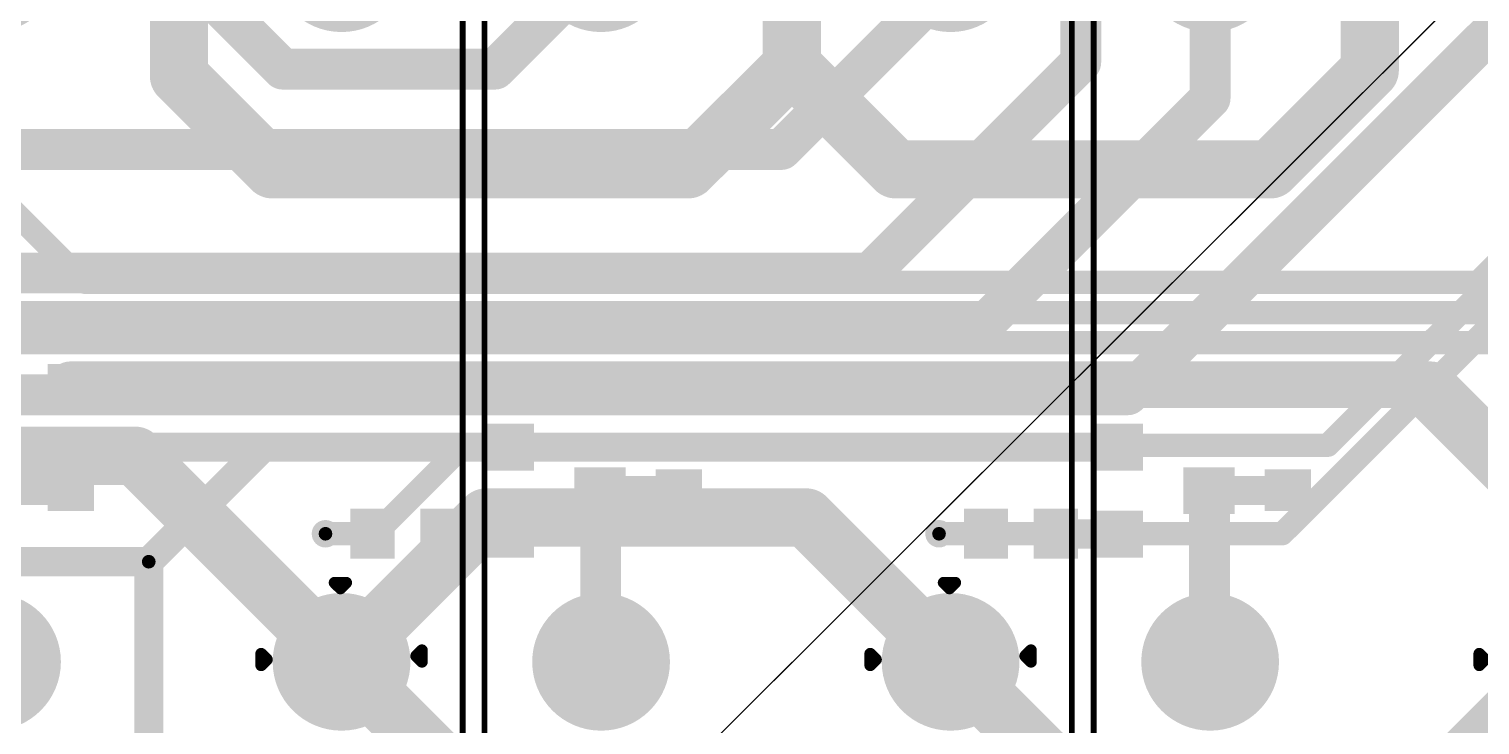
# Model space of a CAD drawing. Header units: millimetres. Extents: x 0 to 214, y 0 to 214.
# Drawn here: x 0.931 to 2.177, y 1.651 to 2.249 of the extents above; entities that cross this region are included whole.
import ezdxf

# ---------------------------------------------------------------- set-up
doc = ezdxf.new("R2010")
doc.units = ezdxf.units.MM
doc.header["$MEASUREMENT"] = 0
for name, color, linetype in [('BottomLayer', 5, 'Continuous'), ('BottomPaste', 16, 'Continuous'), ('BottomSolder', 6, 'Continuous'), ('MultiLayer', 9, 'Continuous'), ('PadHoleLayer', 156, 'Continuous'), ('TopLayer', 1, 'Continuous'), ('TopOverlay', 2, 'Continuous'), ('TopSolder', 216, 'Continuous'), ('ViaHoleLayer', 16, 'Continuous')]:
    doc.layers.add(name, color=color, linetype=linetype)

# ---------------------------------------------------------------- blocks, each defined once
blk = doc.blocks.new('SOT_23_B_80')
at = {"layer": 'BottomLayer'}
for points in [[(-0.05354335, 0.05748035), (-0.02125985, 0.05748035), (-0.02125985, 0.02125985), (-0.05354335, 0.02125985)], [(0.02125985, 0.05748035), (0.05354335, 0.05748035), (0.05354335, 0.02125985), (0.02125985, 0.02125985)], [(-0.01614175, -0.02125985), (0.01614175, -0.02125985), (0.01614175, -0.05748035), (-0.01614175, -0.05748035)]]:
    blk.add_hatch(color=5, dxfattribs=at).paths.add_polyline_path(points)
at = {"layer": 'BottomPaste'}
for points in [[(-0.05354335, 0.05748035), (-0.02125985, 0.05748035), (-0.02125985, 0.02125985), (-0.05354335, 0.02125985)], [(0.02125985, 0.05748035), (0.05354335, 0.05748035), (0.05354335, 0.02125985), (0.02125985, 0.02125985)], [(-0.01614175, -0.02125985), (0.01614175, -0.02125985), (0.01614175, -0.05748035), (-0.01614175, -0.05748035)]]:
    blk.add_hatch(color=16, dxfattribs=at).paths.add_polyline_path(points)
at = {"layer": 'BottomSolder'}
for points in [[(-0.05754335, 0.06148035), (-0.01725985, 0.06148035), (-0.01725985, 0.01725985), (-0.05754335, 0.01725985)], [(0.01725985, 0.06148035), (0.05754335, 0.06148035), (0.05754335, 0.01725985), (0.01725985, 0.01725985)], [(-0.02014175, -0.01725985), (0.02014175, -0.01725985), (0.02014175, -0.06148035), (-0.02014175, -0.06148035)]]:
    blk.add_hatch(color=6, dxfattribs=at).paths.add_polyline_path(points)
blk = doc.blocks.new('SOT_23_B_83')
at = {"layer": 'BottomLayer'}
for points in [[(-0.05354335, 0.05748035), (-0.02125985, 0.05748035), (-0.02125985, 0.02125985), (-0.05354335, 0.02125985)], [(0.02125985, 0.05748035), (0.05354335, 0.05748035), (0.05354335, 0.02125985), (0.02125985, 0.02125985)], [(-0.01614175, -0.02125985), (0.01614175, -0.02125985), (0.01614175, -0.05748035), (-0.01614175, -0.05748035)]]:
    blk.add_hatch(color=5, dxfattribs=at).paths.add_polyline_path(points)
at = {"layer": 'BottomPaste'}
for points in [[(-0.05354335, 0.05748035), (-0.02125985, 0.05748035), (-0.02125985, 0.02125985), (-0.05354335, 0.02125985)], [(0.02125985, 0.05748035), (0.05354335, 0.05748035), (0.05354335, 0.02125985), (0.02125985, 0.02125985)], [(-0.01614175, -0.02125985), (0.01614175, -0.02125985), (0.01614175, -0.05748035), (-0.01614175, -0.05748035)]]:
    blk.add_hatch(color=16, dxfattribs=at).paths.add_polyline_path(points)
at = {"layer": 'BottomSolder'}
for points in [[(-0.05754335, 0.06148035), (-0.01725985, 0.06148035), (-0.01725985, 0.01725985), (-0.05754335, 0.01725985)], [(0.01725985, 0.06148035), (0.05754335, 0.06148035), (0.05754335, 0.01725985), (0.01725985, 0.01725985)], [(-0.02014175, -0.01725985), (0.02014175, -0.01725985), (0.02014175, -0.06148035), (-0.02014175, -0.06148035)]]:
    blk.add_hatch(color=6, dxfattribs=at).paths.add_polyline_path(points)
blk = doc.blocks.new('DIP_8_85')
at = {"layer": 'BottomLayer'}
h = blk.add_hatch(color=5, dxfattribs=at)
edge = h.paths.add_edge_path()
edge.add_arc((-0.15, 0.5), 0.0551181, 0, 360)
h = blk.add_hatch(color=5, dxfattribs=at)
edge = h.paths.add_edge_path()
edge.add_arc((0.15, 0.5), 0.0551181, 0, 360)
at = {"layer": 'BottomSolder'}
h = blk.add_hatch(color=6, dxfattribs=at)
edge = h.paths.add_edge_path()
edge.add_arc((-0.15, 0.5), 0.0591181, 0, 360)
h = blk.add_hatch(color=6, dxfattribs=at)
edge = h.paths.add_edge_path()
edge.add_arc((0.15, 0.5), 0.0591181, 0, 360)
h = blk.add_hatch(color=6, dxfattribs=at)
edge = h.paths.add_edge_path()
edge.add_arc((-0.15, -0.1), 0.0591181, 0, 360)
h = blk.add_hatch(color=6, dxfattribs=at)
edge = h.paths.add_edge_path()
edge.add_arc((0.15, -0.1), 0.0591181, 0, 360)
at = {"layer": 'MultiLayer'}
h = blk.add_hatch(color=9, dxfattribs=at)
edge = h.paths.add_edge_path()
edge.add_arc((-0.15, 0.5), 0.0551181, 0, 360)
h = blk.add_hatch(color=9, dxfattribs=at)
edge = h.paths.add_edge_path()
edge.add_arc((0.15, 0.5), 0.0551181, 0, 360)
at = {"layer": 'PadHoleLayer'}
h = blk.add_hatch(color=156, dxfattribs=at)
edge = h.paths.add_edge_path()
edge.add_arc((-0.15, 0.5), 0.031496, 0, 360)
at = {"layer": 'TopLayer'}
h = blk.add_hatch(color=1, dxfattribs=at)
edge = h.paths.add_edge_path()
edge.add_arc((-0.15, 0.5), 0.0551181, 0, 360)
h = blk.add_hatch(color=1, dxfattribs=at)
edge = h.paths.add_edge_path()
edge.add_arc((0.15, 0.5), 0.0551181, 0, 360)
at = {"layer": 'TopSolder'}
h = blk.add_hatch(color=216, dxfattribs=at)
edge = h.paths.add_edge_path()
edge.add_arc((-0.15, 0.5), 0.0591181, 0, 360)
h = blk.add_hatch(color=216, dxfattribs=at)
edge = h.paths.add_edge_path()
edge.add_arc((0.15, 0.5), 0.0591181, 0, 360)
h = blk.add_hatch(color=216, dxfattribs=at)
edge = h.paths.add_edge_path()
edge.add_arc((-0.15, -0.1), 0.0591181, 0, 360)
h = blk.add_hatch(color=216, dxfattribs=at)
edge = h.paths.add_edge_path()
edge.add_arc((0.15, -0.1), 0.0591181, 0, 360)
at = {"layer": 'TopOverlay'}
for points, const_width in [([(-0.254, 0.593), (-0.254, -0.553)], 0.005), ([(-0.219, 0.5), (-0.219, 0.49)], 0.01), ([(-0.214, 0.495), (-0.219, 0.5)], 0.01), ([(-0.214, 0.495), (-0.219, 0.49)], 0.01), ([(-0.081, 0.503), (-0.086, 0.498)], 0.01), ([(-0.081, 0.493), (-0.086, 0.498)], 0.01), ([(-0.081, 0.503), (-0.081, 0.493)], 0.01), ([(-0.149, 0.437), (-0.154, 0.432)], 0.01), ([(-0.144, 0.432), (-0.154, 0.432)], 0.01), ([(-0.144, 0.432), (-0.149, 0.437)], 0.01)]:
    blk.add_lwpolyline(points, dxfattribs=dict(at, const_width=const_width))
at = {"layer": 'TopOverlay', "const_width": 0.005}
for points in [[(-0.2215, 0.5, 1), (-0.2165, 0.5, 1)], [(-0.2215, 0.5, 1), (-0.2165, 0.5, 1)], [(-0.2165, 0.495, 1), (-0.2115, 0.495, 1)], [(-0.2165, 0.495, 1), (-0.2115, 0.495, 1)], [(-0.0885, 0.498, 1), (-0.0835, 0.498, 1)], [(-0.0885, 0.498, 1), (-0.0835, 0.498, 1)], [(-0.0835, 0.503, 1), (-0.0785, 0.503, 1)], [(-0.0835, 0.503, 1), (-0.0785, 0.503, 1)], [(-0.2215, 0.49, 1), (-0.2165, 0.49, 1)], [(-0.2215, 0.49, 1), (-0.2165, 0.49, 1)], [(-0.0835, 0.493, 1), (-0.0785, 0.493, 1)], [(-0.0835, 0.493, 1), (-0.0785, 0.493, 1)], [(-0.1565, 0.432, 1), (-0.1515, 0.432, 1)], [(-0.1565, 0.432, 1), (-0.1515, 0.432, 1)], [(-0.1515, 0.437, 1), (-0.1465, 0.437, 1)], [(-0.1515, 0.437, 1), (-0.1465, 0.437, 1)], [(-0.1465, 0.432, 1), (-0.1415, 0.432, 1)], [(-0.1465, 0.432, 1), (-0.1415, 0.432, 1)]]:
    blk.add_lwpolyline(points, format="xyb", close=True, dxfattribs=at)
blk = doc.blocks.new('DIP_8_86')
at = {"layer": 'BottomLayer'}
h = blk.add_hatch(color=5, dxfattribs=at)
edge = h.paths.add_edge_path()
edge.add_arc((-0.15, 0.5), 0.0551181, 0, 360)
h = blk.add_hatch(color=5, dxfattribs=at)
edge = h.paths.add_edge_path()
edge.add_arc((0.15, 0.5), 0.0551181, 0, 360)
at = {"layer": 'BottomSolder'}
h = blk.add_hatch(color=6, dxfattribs=at)
edge = h.paths.add_edge_path()
edge.add_arc((-0.15, 0.5), 0.0591181, 0, 360)
h = blk.add_hatch(color=6, dxfattribs=at)
edge = h.paths.add_edge_path()
edge.add_arc((0.15, 0.5), 0.0591181, 0, 360)
h = blk.add_hatch(color=6, dxfattribs=at)
edge = h.paths.add_edge_path()
edge.add_arc((-0.15, -0.1), 0.0591181, 0, 360)
h = blk.add_hatch(color=6, dxfattribs=at)
edge = h.paths.add_edge_path()
edge.add_arc((0.15, -0.1), 0.0591181, 0, 360)
at = {"layer": 'MultiLayer'}
h = blk.add_hatch(color=9, dxfattribs=at)
edge = h.paths.add_edge_path()
edge.add_arc((-0.15, 0.5), 0.0551181, 0, 360)
h = blk.add_hatch(color=9, dxfattribs=at)
edge = h.paths.add_edge_path()
edge.add_arc((0.15, 0.5), 0.0551181, 0, 360)
at = {"layer": 'PadHoleLayer'}
h = blk.add_hatch(color=156, dxfattribs=at)
edge = h.paths.add_edge_path()
edge.add_arc((-0.15, 0.5), 0.031496, 0, 360)
h = blk.add_hatch(color=156, dxfattribs=at)
edge = h.paths.add_edge_path()
edge.add_arc((0.15, 0.5), 0.031496, 0, 360)
at = {"layer": 'TopLayer'}
h = blk.add_hatch(color=1, dxfattribs=at)
edge = h.paths.add_edge_path()
edge.add_arc((-0.15, 0.5), 0.0551181, 0, 360)
h = blk.add_hatch(color=1, dxfattribs=at)
edge = h.paths.add_edge_path()
edge.add_arc((0.15, 0.5), 0.0551181, 0, 360)
at = {"layer": 'TopSolder'}
h = blk.add_hatch(color=216, dxfattribs=at)
edge = h.paths.add_edge_path()
edge.add_arc((-0.15, 0.5), 0.0591181, 0, 360)
h = blk.add_hatch(color=216, dxfattribs=at)
edge = h.paths.add_edge_path()
edge.add_arc((0.15, 0.5), 0.0591181, 0, 360)
h = blk.add_hatch(color=216, dxfattribs=at)
edge = h.paths.add_edge_path()
edge.add_arc((-0.15, -0.1), 0.0591181, 0, 360)
h = blk.add_hatch(color=216, dxfattribs=at)
edge = h.paths.add_edge_path()
edge.add_arc((0.15, -0.1), 0.0591181, 0, 360)
at = {"layer": 'TopOverlay'}
for points, const_width in [([(-0.254, 0.593), (-0.254, -0.553)], 0.005), ([(0.25, 0.593), (0.25, -0.553)], 0.005), ([(-0.219, 0.5), (-0.219, 0.49)], 0.01), ([(-0.214, 0.495), (-0.219, 0.5)], 0.01), ([(-0.214, 0.495), (-0.219, 0.49)], 0.01), ([(-0.081, 0.503), (-0.086, 0.498)], 0.01), ([(-0.081, 0.493), (-0.086, 0.498)], 0.01), ([(-0.081, 0.503), (-0.081, 0.493)], 0.01), ([(-0.149, 0.437), (-0.154, 0.432)], 0.01), ([(-0.144, 0.432), (-0.154, 0.432)], 0.01), ([(-0.144, 0.432), (-0.149, 0.437)], 0.01)]:
    blk.add_lwpolyline(points, dxfattribs=dict(at, const_width=const_width))
at = {"layer": 'TopOverlay', "const_width": 0.005}
for points in [[(-0.2215, 0.5, 1), (-0.2165, 0.5, 1)], [(-0.2215, 0.5, 1), (-0.2165, 0.5, 1)], [(-0.2165, 0.495, 1), (-0.2115, 0.495, 1)], [(-0.2165, 0.495, 1), (-0.2115, 0.495, 1)], [(-0.0885, 0.498, 1), (-0.0835, 0.498, 1)], [(-0.0885, 0.498, 1), (-0.0835, 0.498, 1)], [(-0.0835, 0.503, 1), (-0.0785, 0.503, 1)], [(-0.0835, 0.503, 1), (-0.0785, 0.503, 1)], [(-0.2215, 0.49, 1), (-0.2165, 0.49, 1)], [(-0.2215, 0.49, 1), (-0.2165, 0.49, 1)], [(-0.0835, 0.493, 1), (-0.0785, 0.493, 1)], [(-0.0835, 0.493, 1), (-0.0785, 0.493, 1)], [(-0.1565, 0.432, 1), (-0.1515, 0.432, 1)], [(-0.1565, 0.432, 1), (-0.1515, 0.432, 1)], [(-0.1515, 0.437, 1), (-0.1465, 0.437, 1)], [(-0.1515, 0.437, 1), (-0.1465, 0.437, 1)], [(-0.1465, 0.432, 1), (-0.1415, 0.432, 1)], [(-0.1465, 0.432, 1), (-0.1415, 0.432, 1)]]:
    blk.add_lwpolyline(points, format="xyb", close=True, dxfattribs=at)
blk = doc.blocks.new('DIP_8_87')
at = {"layer": 'BottomLayer'}
h = blk.add_hatch(color=5, dxfattribs=at)
edge = h.paths.add_edge_path()
edge.add_arc((0.15, 0.5), 0.0551181, 0, 360)
at = {"layer": 'BottomSolder'}
h = blk.add_hatch(color=6, dxfattribs=at)
edge = h.paths.add_edge_path()
edge.add_arc((0.15, 0.5), 0.0591181, 0, 360)
h = blk.add_hatch(color=6, dxfattribs=at)
edge = h.paths.add_edge_path()
edge.add_arc((0.15, -0.1), 0.0591181, 0, 360)
at = {"layer": 'MultiLayer'}
h = blk.add_hatch(color=9, dxfattribs=at)
edge = h.paths.add_edge_path()
edge.add_arc((0.15, 0.5), 0.0551181, 0, 360)
at = {"layer": 'PadHoleLayer'}
h = blk.add_hatch(color=156, dxfattribs=at)
edge = h.paths.add_edge_path()
edge.add_arc((0.15, 0.5), 0.031496, 0, 360)
at = {"layer": 'TopLayer'}
h = blk.add_hatch(color=1, dxfattribs=at)
edge = h.paths.add_edge_path()
edge.add_arc((0.15, 0.5), 0.0551181, 0, 360)
at = {"layer": 'TopSolder'}
h = blk.add_hatch(color=216, dxfattribs=at)
edge = h.paths.add_edge_path()
edge.add_arc((0.15, 0.5), 0.0591181, 0, 360)
h = blk.add_hatch(color=216, dxfattribs=at)
edge = h.paths.add_edge_path()
edge.add_arc((0.15, -0.1), 0.0591181, 0, 360)
at = {"layer": 'TopOverlay'}
for points, const_width in [([(0.25, 0.593), (0.25, -0.553)], 0.005), ([(-0.081, 0.503), (-0.086, 0.498)], 0.01), ([(-0.081, 0.493), (-0.086, 0.498)], 0.01), ([(-0.081, 0.503), (-0.081, 0.493)], 0.01)]:
    blk.add_lwpolyline(points, dxfattribs=dict(at, const_width=const_width))
at = {"layer": 'TopOverlay', "const_width": 0.005}
for points in [[(-0.0885, 0.498, 1), (-0.0835, 0.498, 1)], [(-0.0885, 0.498, 1), (-0.0835, 0.498, 1)], [(-0.0835, 0.503, 1), (-0.0785, 0.503, 1)], [(-0.0835, 0.503, 1), (-0.0785, 0.503, 1)], [(-0.0835, 0.493, 1), (-0.0785, 0.493, 1)], [(-0.0835, 0.493, 1), (-0.0785, 0.493, 1)]]:
    blk.add_lwpolyline(points, format="xyb", close=True, dxfattribs=at)
blk = doc.blocks.new('SOD_323_B_90')
at = {"layer": 'BottomLayer'}
for points in [[(-0.02952755, -0.01771655), (-0.06102365, -0.01771655), (-0.06102365, 0.01771655), (-0.02952755, 0.01771655)], [(0.06102365, -0.01771655), (0.02952755, -0.01771655), (0.02952755, 0.01771655), (0.06102365, 0.01771655)]]:
    blk.add_hatch(color=5, dxfattribs=at).paths.add_polyline_path(points)
at = {"layer": 'BottomPaste'}
for points in [[(-0.02952755, -0.01771655), (-0.06102365, -0.01771655), (-0.06102365, 0.01771655), (-0.02952755, 0.01771655)], [(0.06102365, -0.01771655), (0.02952755, -0.01771655), (0.02952755, 0.01771655), (0.06102365, 0.01771655)]]:
    blk.add_hatch(color=16, dxfattribs=at).paths.add_polyline_path(points)
at = {"layer": 'BottomSolder'}
for points in [[(-0.02736215, -0.01988195), (-0.06318905, -0.01988195), (-0.06318905, 0.01988195), (-0.02736215, 0.01988195)], [(0.06318905, -0.01988195), (0.02736215, -0.01988195), (0.02736215, 0.01988195), (0.06318905, 0.01988195)]]:
    blk.add_hatch(color=6, dxfattribs=at).paths.add_polyline_path(points)
blk = doc.blocks.new('RES_0603_B_142')
at = {"layer": 'BottomLayer'}
for points in [[(-0.045, -0.0175), (-0.045, 0.0175), (-0.015, 0.0175), (-0.015, -0.0175)], [(0.015, -0.0175), (0.015, 0.0175), (0.045, 0.0175), (0.045, -0.0175)]]:
    blk.add_hatch(color=5, dxfattribs=at).paths.add_polyline_path(points)
at = {"layer": 'BottomPaste'}
for points in [[(-0.045, -0.0175), (-0.045, 0.0175), (-0.015, 0.0175), (-0.015, -0.0175)], [(0.015, -0.0175), (0.015, 0.0175), (0.045, 0.0175), (0.045, -0.0175)]]:
    blk.add_hatch(color=16, dxfattribs=at).paths.add_polyline_path(points)
at = {"layer": 'BottomSolder'}
for points in [[(-0.049, -0.0215), (-0.049, 0.0215), (-0.011, 0.0215), (-0.011, -0.0215)], [(0.011, -0.0215), (0.011, 0.0215), (0.049, 0.0215), (0.049, -0.0215)]]:
    blk.add_hatch(color=6, dxfattribs=at).paths.add_polyline_path(points)
blk = doc.blocks.new('RES_0603_B_277')
at = {"layer": 'BottomLayer'}
for points in [[(-0.045, -0.0175), (-0.045, 0.0175), (-0.015, 0.0175), (-0.015, -0.0175)], [(0.015, -0.0175), (0.015, 0.0175), (0.045, 0.0175), (0.045, -0.0175)]]:
    blk.add_hatch(color=5, dxfattribs=at).paths.add_polyline_path(points)
at = {"layer": 'BottomPaste'}
for points in [[(-0.045, -0.0175), (-0.045, 0.0175), (-0.015, 0.0175), (-0.015, -0.0175)], [(0.015, -0.0175), (0.015, 0.0175), (0.045, 0.0175), (0.045, -0.0175)]]:
    blk.add_hatch(color=16, dxfattribs=at).paths.add_polyline_path(points)
at = {"layer": 'BottomSolder'}
for points in [[(-0.049, -0.0215), (-0.049, 0.0215), (-0.011, 0.0215), (-0.011, -0.0215)], [(0.011, -0.0215), (0.011, 0.0215), (0.049, 0.0215), (0.049, -0.0215)]]:
    blk.add_hatch(color=6, dxfattribs=at).paths.add_polyline_path(points)
blk = doc.blocks.new('SOD_323_B_332')
at = {"layer": 'BottomLayer'}
for points in [[(-0.02952755, -0.01771655), (-0.06102365, -0.01771655), (-0.06102365, 0.01771655), (-0.02952755, 0.01771655)], [(0.06102365, -0.01771655), (0.02952755, -0.01771655), (0.02952755, 0.01771655), (0.06102365, 0.01771655)]]:
    blk.add_hatch(color=5, dxfattribs=at).paths.add_polyline_path(points)
at = {"layer": 'BottomPaste'}
for points in [[(-0.02952755, -0.01771655), (-0.06102365, -0.01771655), (-0.06102365, 0.01771655), (-0.02952755, 0.01771655)], [(0.06102365, -0.01771655), (0.02952755, -0.01771655), (0.02952755, 0.01771655), (0.06102365, 0.01771655)]]:
    blk.add_hatch(color=16, dxfattribs=at).paths.add_polyline_path(points)
at = {"layer": 'BottomSolder'}
for points in [[(-0.02736215, -0.01988195), (-0.06318905, -0.01988195), (-0.06318905, 0.01988195), (-0.02736215, 0.01988195)], [(0.06318905, -0.01988195), (0.02736215, -0.01988195), (0.02736215, 0.01988195), (0.06318905, 0.01988195)]]:
    blk.add_hatch(color=6, dxfattribs=at).paths.add_polyline_path(points)
blk = doc.blocks.new('SOD_323_B_333')
at = {"layer": 'BottomLayer'}
for points in [[(-0.02952755, -0.01771655), (-0.06102365, -0.01771655), (-0.06102365, 0.01771655), (-0.02952755, 0.01771655)], [(0.06102365, -0.01771655), (0.02952755, -0.01771655), (0.02952755, 0.01771655), (0.06102365, 0.01771655)]]:
    blk.add_hatch(color=5, dxfattribs=at).paths.add_polyline_path(points)
at = {"layer": 'BottomPaste'}
for points in [[(-0.02952755, -0.01771655), (-0.06102365, -0.01771655), (-0.06102365, 0.01771655), (-0.02952755, 0.01771655)], [(0.06102365, -0.01771655), (0.02952755, -0.01771655), (0.02952755, 0.01771655), (0.06102365, 0.01771655)]]:
    blk.add_hatch(color=16, dxfattribs=at).paths.add_polyline_path(points)
at = {"layer": 'BottomSolder'}
for points in [[(-0.02736215, -0.01988195), (-0.06318905, -0.01988195), (-0.06318905, 0.01988195), (-0.02736215, 0.01988195)], [(0.06318905, -0.01988195), (0.02736215, -0.01988195), (0.02736215, 0.01988195), (0.06318905, 0.01988195)]]:
    blk.add_hatch(color=6, dxfattribs=at).paths.add_polyline_path(points)

msp = doc.modelspace()

# ---------------------------------------------------------------- hatches: boundary and pattern name
at = {"layer": 'BottomLayer'}
h = msp.add_hatch(color=5, dxfattribs=at)
edge = h.paths.add_edge_path()
edge.add_arc((1.1856851, 1.815), 0.011811, 0, 360)
h = msp.add_hatch(color=5, dxfattribs=at)
edge = h.paths.add_edge_path()
edge.add_arc((1.712315, 1.815), 0.011811, 0, 360)
h = msp.add_hatch(color=5, dxfattribs=at)
edge = h.paths.add_edge_path()
edge.add_arc((1.034, 1.791), 0.011811, 0, 360)
at = {"layer": 'BottomSolder'}
h = msp.add_hatch(color=6, dxfattribs=at)
edge = h.paths.add_edge_path()
edge.add_arc((1.1856851, 1.815), 0.0059055, 0, 360)
h = msp.add_hatch(color=6, dxfattribs=at)
edge = h.paths.add_edge_path()
edge.add_arc((1.712315, 1.815), 0.0059055, 0, 360)
h = msp.add_hatch(color=6, dxfattribs=at)
edge = h.paths.add_edge_path()
edge.add_arc((1.034, 1.791), 0.0059055, 0, 360)
at = {"layer": 'TopLayer'}
h = msp.add_hatch(color=1, dxfattribs=at)
edge = h.paths.add_edge_path()
edge.add_arc((1.1856851, 1.815), 0.011811, 0, 360)
h = msp.add_hatch(color=1, dxfattribs=at)
edge = h.paths.add_edge_path()
edge.add_arc((1.712315, 1.815), 0.011811, 0, 360)
h = msp.add_hatch(color=1, dxfattribs=at)
edge = h.paths.add_edge_path()
edge.add_arc((1.034, 1.791), 0.011811, 0, 360)
at = {"layer": 'TopSolder'}
h = msp.add_hatch(color=216, dxfattribs=at)
edge = h.paths.add_edge_path()
edge.add_arc((1.1856851, 1.815), 0.0059055, 0, 360)
h = msp.add_hatch(color=216, dxfattribs=at)
edge = h.paths.add_edge_path()
edge.add_arc((1.712315, 1.815), 0.0059055, 0, 360)
h = msp.add_hatch(color=216, dxfattribs=at)
edge = h.paths.add_edge_path()
edge.add_arc((1.034, 1.791), 0.0059055, 0, 360)
at = {"layer": 'ViaHoleLayer'}
h = msp.add_hatch(color=16, dxfattribs=at)
edge = h.paths.add_edge_path()
edge.add_arc((1.1856851, 1.815), 0.0059055, 0, 360)
h = msp.add_hatch(color=16, dxfattribs=at)
edge = h.paths.add_edge_path()
edge.add_arc((1.712315, 1.815), 0.0059055, 0, 360)
h = msp.add_hatch(color=16, dxfattribs=at)
edge = h.paths.add_edge_path()
edge.add_arc((1.034, 1.791), 0.0059055, 0, 360)

# ---------------------------------------------------------------- linework, layer by layer
at = {"layer": 'BottomLayer'}
for points, const_width in [([(1.586, 2.217), (1.586, 2.36875)], 0.05), ([(1.06, 2.208), (1.06, 2.3655)], 0.05), ([(2.082, 2.213), (2.082, 2.342)], 0.05), ([(0.6853466, 2.3246535), (0.9790001, 2.031)], 0.02), ([(1.497, 2.128), (1.586, 2.217)], 0.05), ([(1.586, 2.217), (1.675, 2.128)], 0.05), ([(1.06, 2.208), (1.14, 2.128)], 0.05), ([(1.997, 2.128), (2.082, 2.213)], 0.05), ([(2.175, 2.031), (2.3625, 2.2185)], 0.02), ([(1.14, 2.128), (1.497, 2.128)], 0.05), ([(1.675, 2.128), (1.997, 2.128)], 0.05), ([(0.9790001, 2.031), (2.175, 2.031)], 0.02), ([(0.8322305, 2.005), (2.199, 2.005)], 0.02), ([(0.843, 1.979), (2.23, 1.979)], 0.02), ([(0.967, 1.943), (1.489, 1.943)], 0.04), ([(1.489, 1.943), (2.0116299, 1.943)], 0.04), ([(2.0116299, 1.943), (2.134, 1.943)], 0.04), ([(2.134, 1.938), (2.245, 1.827)], 0.05), ([(2.134, 1.943), (2.2215, 1.8555)], 0.04), ([(0.8206299, 1.8894016), (1.1324016, 1.8894016)], 0.025), ([(1.034, 1.791), (1.1324016, 1.8894016)], 0.025), ([(1.1324016, 1.8894016), (1.3426299, 1.8894016)], 0.025), ([(1.3426299, 1.8894016), (1.8652598, 1.8894016)], 0.025), ([(1.4218101, 1.7054399), (1.4218101, 1.85156)], 0.035), ([(1.9445, 1.7055), (1.9445, 1.8515)], 0.035), ([(0.9045945, 1.8522244), (0.9667756, 1.8522244)], 0.025), ([(0.9717756, 1.8522244), (0.972, 1.8524488)], 0.025), ([(1.4213701, 1.852), (1.4218101, 1.85156)], 0.0295276), ([(1.4215945, 1.8522244), (1.4255945, 1.8522244)], 0.025), ([(1.4253701, 1.852), (1.4255945, 1.8522244)], 0.025), ([(1.4255945, 1.8522244), (1.4887756, 1.8522244)], 0.025), ([(1.4927756, 1.8522244), (1.493, 1.8524488)], 0.025), ([(1.944, 1.852), (1.9445, 1.8515)], 0.0295276), ([(1.944, 1.852), (1.9442244, 1.8522244)], 0.025), ([(1.9442244, 1.8522244), (2.0114055, 1.8522244)], 0.025), ([(2.0114055, 1.8522244), (2.0116299, 1.8524488)], 0.025), ([(1.1856851, 1.815), (1.226, 1.815)], 0.02), ([(1.2862008, 1.8147992), (1.3424291, 1.8147992)], 0.025), ([(1.29, 1.815), (1.2902008, 1.8147992)], 0.025), ([(1.3464291, 1.8147992), (1.3466299, 1.8145984)], 0.025), ([(1.712315, 1.815), (1.7526299, 1.815)], 0.02), ([(1.8086299, 1.815), (1.8088307, 1.8147992)], 0.025), ([(1.8088307, 1.8147992), (1.865059, 1.8147992)], 0.025), ([(1.865059, 1.8147992), (1.8652598, 1.8145984)], 0.025), ([(1.034, 1.631), (1.034, 1.791)], 0.025), ([(1.1995, 1.705), (1.3495, 1.555)], 0.05), ([(1.4218101, 1.7054399), (1.42225, 1.705)], 0.0295276), ([(1.72225, 1.705), (1.82825, 1.599)], 0.05), ([(1.9445, 1.7055), (1.945, 1.705)], 0.0295276), ([(2.139, 1.599), (2.245, 1.705)], 0.05)]:
    msp.add_lwpolyline(points, dxfattribs=dict(at, const_width=const_width))
for points, const_width in [([(1.5735, 2.217, 1), (1.5985, 2.217, 1)], 0.025), ([(1.5735, 2.217, 1), (1.5985, 2.217, 1)], 0.025), ([(1.5735, 2.217, 1), (1.5985, 2.217, 1)], 0.025), ([(1.0475, 2.208, 1), (1.0725, 2.208, 1)], 0.025), ([(1.0475, 2.208, 1), (1.0725, 2.208, 1)], 0.025), ([(2.0695, 2.213, 1), (2.0945, 2.213, 1)], 0.025), ([(2.0695, 2.213, 1), (2.0945, 2.213, 1)], 0.025), ([(1.1275, 2.128, 1), (1.1525, 2.128, 1)], 0.025), ([(1.1275, 2.128, 1), (1.1525, 2.128, 1)], 0.025), ([(1.4845, 2.128, 1), (1.5095, 2.128, 1)], 0.025), ([(1.4845, 2.128, 1), (1.5095, 2.128, 1)], 0.025), ([(1.6625, 2.128, 1), (1.6875, 2.128, 1)], 0.025), ([(1.6625, 2.128, 1), (1.6875, 2.128, 1)], 0.025), ([(1.9845, 2.128, 1), (2.0095, 2.128, 1)], 0.025), ([(1.9845, 2.128, 1), (2.0095, 2.128, 1)], 0.025), ([(0.9740001, 2.031, 1), (0.9840001, 2.031, 1)], 0.01), ([(0.9740001, 2.031, 1), (0.9840001, 2.031, 1)], 0.01), ([(2.17, 2.031, 1), (2.18, 2.031, 1)], 0.01), ([(2.17, 2.031, 1), (2.18, 2.031, 1)], 0.01), ([(0.957, 1.943, 1), (0.977, 1.943, 1)], 0.02), ([(1.479, 1.943, 1), (1.499, 1.943, 1)], 0.02), ([(1.479, 1.943, 1), (1.499, 1.943, 1)], 0.02), ([(2.0016299, 1.943, 1), (2.0216299, 1.943, 1)], 0.02), ([(2.0016299, 1.943, 1), (2.0216299, 1.943, 1)], 0.02), ([(2.1215, 1.938, 1), (2.1465, 1.938, 1)], 0.025), ([(2.124, 1.943, 1), (2.144, 1.943, 1)], 0.02), ([(2.124, 1.943, 1), (2.144, 1.943, 1)], 0.02), ([(1.1261516, 1.8894016, 1), (1.1386516, 1.8894016, 1)], 0.0125), ([(1.1261516, 1.8894016, 1), (1.1386516, 1.8894016, 1)], 0.0125), ([(1.1261516, 1.8894016, 1), (1.1386516, 1.8894016, 1)], 0.0125), ([(1.3363799, 1.8894016, 1), (1.3488799, 1.8894016, 1)], 0.0125), ([(1.3363799, 1.8894016, 1), (1.3488799, 1.8894016, 1)], 0.0125), ([(1.8590098, 1.8894016, 1), (1.8715098, 1.8894016, 1)], 0.0125), ([(1.4130601, 1.85156, 1), (1.4305601, 1.85156, 1)], 0.0175), ([(1.93575, 1.8515, 1), (1.95325, 1.8515, 1)], 0.0175), ([(0.9605256, 1.8522244, 1), (0.9730256, 1.8522244, 1)], 0.0125), ([(0.9655256, 1.8522244, 1), (0.9780256, 1.8522244, 1)], 0.0125), ([(0.96575, 1.8524488, 1), (0.97825, 1.8524488, 1)], 0.0125), ([(1.4139882, 1.852, 1), (1.428752, 1.852, 1)], 0.0147638), ([(1.4144282, 1.85156, 1), (1.429192, 1.85156, 1)], 0.0147638), ([(1.4153445, 1.8522244, 1), (1.4278445, 1.8522244, 1)], 0.0125), ([(1.4191201, 1.852, 1), (1.4316201, 1.852, 1)], 0.0125), ([(1.4193445, 1.8522244, 1), (1.4318445, 1.8522244, 1)], 0.0125), ([(1.4193445, 1.8522244, 1), (1.4318445, 1.8522244, 1)], 0.0125), ([(1.4193445, 1.8522244, 1), (1.4318445, 1.8522244, 1)], 0.0125), ([(1.4825256, 1.8522244, 1), (1.4950256, 1.8522244, 1)], 0.0125), ([(1.4865256, 1.8522244, 1), (1.4990256, 1.8522244, 1)], 0.0125), ([(1.48675, 1.8524488, 1), (1.49925, 1.8524488, 1)], 0.0125), ([(1.9366181, 1.852, 1), (1.9513819, 1.852, 1)], 0.0147638), ([(1.9371181, 1.8515, 1), (1.9518819, 1.8515, 1)], 0.0147638), ([(1.93775, 1.852, 1), (1.95025, 1.852, 1)], 0.0125), ([(1.9379744, 1.8522244, 1), (1.9504744, 1.8522244, 1)], 0.0125), ([(1.9379744, 1.8522244, 1), (1.9504744, 1.8522244, 1)], 0.0125), ([(2.0051555, 1.8522244, 1), (2.0176555, 1.8522244, 1)], 0.0125), ([(2.0051555, 1.8522244, 1), (2.0176555, 1.8522244, 1)], 0.0125), ([(2.0053799, 1.8524488, 1), (2.0178799, 1.8524488, 1)], 0.0125), ([(1.1806851, 1.815, 1), (1.1906851, 1.815, 1)], 0.01), ([(1.221, 1.815, 1), (1.231, 1.815, 1)], 0.01), ([(1.2799508, 1.8147992, 1), (1.2924508, 1.8147992, 1)], 0.0125), ([(1.28375, 1.815, 1), (1.29625, 1.815, 1)], 0.0125), ([(1.2839508, 1.8147992, 1), (1.2964508, 1.8147992, 1)], 0.0125), ([(1.3361791, 1.8147992, 1), (1.3486791, 1.8147992, 1)], 0.0125), ([(1.3401791, 1.8147992, 1), (1.3526791, 1.8147992, 1)], 0.0125), ([(1.3403799, 1.8145984, 1), (1.3528799, 1.8145984, 1)], 0.0125), ([(1.707315, 1.815, 1), (1.717315, 1.815, 1)], 0.01), ([(1.7476299, 1.815, 1), (1.7576299, 1.815, 1)], 0.01), ([(1.8023799, 1.815, 1), (1.8148799, 1.815, 1)], 0.0125), ([(1.8025807, 1.8147992, 1), (1.8150807, 1.8147992, 1)], 0.0125), ([(1.8025807, 1.8147992, 1), (1.8150807, 1.8147992, 1)], 0.0125), ([(1.858809, 1.8147992, 1), (1.871309, 1.8147992, 1)], 0.0125), ([(1.858809, 1.8147992, 1), (1.871309, 1.8147992, 1)], 0.0125), ([(1.8590098, 1.8145984, 1), (1.8715098, 1.8145984, 1)], 0.0125), ([(1.02775, 1.791, 1), (1.04025, 1.791, 1)], 0.0125), ([(1.02775, 1.791, 1), (1.04025, 1.791, 1)], 0.0125), ([(1.187, 1.705, 1), (1.212, 1.705, 1)], 0.025), ([(1.4130601, 1.7054399, 1), (1.4305601, 1.7054399, 1)], 0.0175), ([(1.4144282, 1.7054399, 1), (1.429192, 1.7054399, 1)], 0.0147638), ([(1.4148681, 1.705, 1), (1.4296319, 1.705, 1)], 0.0147638), ([(1.70975, 1.705, 1), (1.73475, 1.705, 1)], 0.025), ([(1.93575, 1.7055, 1), (1.95325, 1.7055, 1)], 0.0175), ([(1.9371181, 1.7055, 1), (1.9518819, 1.7055, 1)], 0.0147638), ([(1.9376181, 1.705, 1), (1.9523819, 1.705, 1)], 0.0147638)]:
    msp.add_lwpolyline(points, format="xyb", close=True, dxfattribs=dict(at, const_width=const_width))
at = {"layer": 'BottomSolder'}
msp.add_line((0.0144901, 0.1343284), (214.0602332, 213.986523), dxfattribs=at)
at = {"layer": 'TopLayer'}
for points, const_width in [([(0.97, 2.393), (1.149, 2.214)], 0.035), ([(1.834, 2.22), (1.834, 2.394)], 0.035), ([(1.33125, 2.214), (1.42225, 2.305)], 0.035), ([(1.8743333, 1.9343333), (2.245, 2.305)], 0.035), ([(1.945, 2.189), (1.945, 2.305)], 0.035), ([(1.577, 2.145), (1.72225, 2.29025)], 0.035), ([(1.149, 2.214), (1.33125, 2.214)], 0.035), ([(1.6529999, 2.0389999), (1.834, 2.22)], 0.035), ([(2.046, 1.891), (2.382, 2.227)], 0.02), ([(1.7426666, 1.9866666), (1.945, 2.189)], 0.035), ([(2.0067695, 1.815), (2.3927695, 2.201)], 0.02), ([(0.898, 2.145), (1.577, 2.145)], 0.035), ([(0.7995, 2.0389999), (1.6529999, 2.0389999)], 0.035), ([(0.6148417, 1.9866666), (1.7426666, 1.9866666)], 0.035), ([(0.6148417, 1.9343333), (1.8743333, 1.9343333)], 0.035), ([(0.6148417, 1.882), (1.0225, 1.882)], 0.05), ([(1.0225, 1.882), (1.1995, 1.705)], 0.05), ([(1.2283327, 1.815), (1.3043327, 1.891)], 0.02), ([(1.3043327, 1.891), (2.046, 1.891)], 0.02), ([(1.1995, 1.705), (1.3235, 1.829)], 0.05), ([(1.3235, 1.829), (1.59825, 1.829)], 0.05), ([(1.59825, 1.829), (1.72225, 1.705)], 0.05), ([(1.1856851, 1.815), (1.2283327, 1.815)], 0.02), ([(1.712315, 1.815), (2.0067695, 1.815)], 0.02), ([(0.7538345, 1.791), (1.034, 1.791)], 0.025)]:
    msp.add_lwpolyline(points, dxfattribs=dict(at, const_width=const_width))
for points, const_width in [([(1.14025, 2.214, 1), (1.15775, 2.214, 1)], 0.0175), ([(1.14025, 2.214, 1), (1.15775, 2.214, 1)], 0.0175), ([(1.3225, 2.214, 1), (1.34, 2.214, 1)], 0.0175), ([(1.3225, 2.214, 1), (1.34, 2.214, 1)], 0.0175), ([(1.82525, 2.22, 1), (1.84275, 2.22, 1)], 0.0175), ([(1.82525, 2.22, 1), (1.84275, 2.22, 1)], 0.0175), ([(1.93625, 2.189, 1), (1.95375, 2.189, 1)], 0.0175), ([(1.93625, 2.189, 1), (1.95375, 2.189, 1)], 0.0175), ([(1.56825, 2.145, 1), (1.58575, 2.145, 1)], 0.0175), ([(1.56825, 2.145, 1), (1.58575, 2.145, 1)], 0.0175), ([(1.6442499, 2.0389999, 1), (1.6617499, 2.0389999, 1)], 0.0175), ([(1.6442499, 2.0389999, 1), (1.6617499, 2.0389999, 1)], 0.0175), ([(1.7339166, 1.9866666, 1), (1.7514166, 1.9866666, 1)], 0.0175), ([(1.7339166, 1.9866666, 1), (1.7514166, 1.9866666, 1)], 0.0175), ([(1.8655833, 1.9343333, 1), (1.8830833, 1.9343333, 1)], 0.0175), ([(1.8655833, 1.9343333, 1), (1.8830833, 1.9343333, 1)], 0.0175), ([(1.01, 1.882, 1), (1.035, 1.882, 1)], 0.025), ([(1.01, 1.882, 1), (1.035, 1.882, 1)], 0.025), ([(1.2993327, 1.891, 1), (1.3093327, 1.891, 1)], 0.01), ([(1.2993327, 1.891, 1), (1.3093327, 1.891, 1)], 0.01), ([(2.041, 1.891, 1), (2.051, 1.891, 1)], 0.01), ([(2.041, 1.891, 1), (2.051, 1.891, 1)], 0.01), ([(1.311, 1.829, 1), (1.336, 1.829, 1)], 0.025), ([(1.311, 1.829, 1), (1.336, 1.829, 1)], 0.025), ([(1.58575, 1.829, 1), (1.61075, 1.829, 1)], 0.025), ([(1.58575, 1.829, 1), (1.61075, 1.829, 1)], 0.025), ([(1.1806851, 1.815, 1), (1.1906851, 1.815, 1)], 0.01), ([(1.2233327, 1.815, 1), (1.2333327, 1.815, 1)], 0.01), ([(1.2233327, 1.815, 1), (1.2333327, 1.815, 1)], 0.01), ([(1.707315, 1.815, 1), (1.717315, 1.815, 1)], 0.01), ([(2.0017695, 1.815, 1), (2.0117695, 1.815, 1)], 0.01), ([(2.0017695, 1.815, 1), (2.0117695, 1.815, 1)], 0.01), ([(1.02775, 1.791, 1), (1.04025, 1.791, 1)], 0.0125), ([(1.187, 1.705, 1), (1.212, 1.705, 1)], 0.025), ([(1.187, 1.705, 1), (1.212, 1.705, 1)], 0.025), ([(1.70975, 1.705, 1), (1.73475, 1.705, 1)], 0.025)]:
    msp.add_lwpolyline(points, format="xyb", close=True, dxfattribs=dict(at, const_width=const_width))
at = {"layer": 'TopSolder'}
msp.add_line((0.0144901, 0.1343287), (214.0602332, 213.986523), dxfattribs=at)

# ---------------------------------------------------------------- block references
for name, p, rotation in [('DIP_8_85', (1.0495, 2.205), 180), ('DIP_8_86', (1.57225, 2.205), 180), ('DIP_8_87', (2.095, 2.205), 180), ('SOD_323_B_90', (0.967, 1.8977244), 270), ('SOD_323_B_332', (1.489, 1.8977244), 270), ('SOD_323_B_333', (2.0116299, 1.8977244), 270), ('SOT_23_B_80', (1.382, 1.852), 90), ('SOT_23_B_83', (1.9046299, 1.852), 90)]:
    msp.add_blockref(name, p, dxfattribs=dict(rotation=rotation))
for name, p in [('RES_0603_B_142', (1.256, 1.815)), ('RES_0603_B_277', (1.7826299, 1.815))]:
    msp.add_blockref(name, p)

doc.saveas('drawing.dxf')
